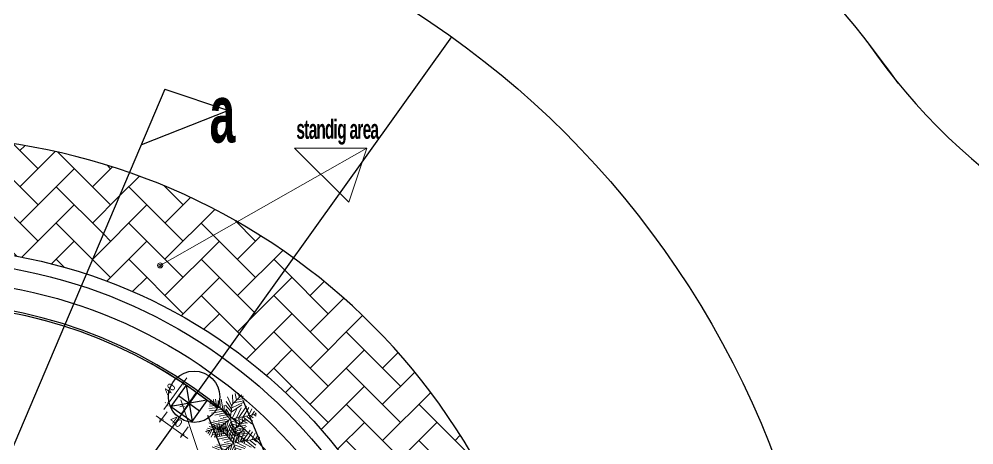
# Model space of a CAD drawing. Header units: inches. Extents: x -291016 to -124071, y 25078 to 137196.
# Drawn here: x -184939 to -183450, y 42607 to 43272 of the extents above; entities that cross this region are included whole.
import ezdxf

# ---------------------------------------------------------------- set-up
doc = ezdxf.new("R2010")
doc.units = ezdxf.units.IN
doc.header["$MEASUREMENT"] = 0
for name, color, linetype, lineweight in [('DOOR', 112, 'Continuous', 20), ('Furn', 106, 'Continuous', 9), ('WALL SEC', 7, 'Continuous', 50)]:
    doc.layers.add(name, color=color, linetype=linetype, lineweight=lineweight)
doc.dimstyles.new('50PEA1', dxfattribs={"dimscale": 0, "dimtxt": 12.5, "dimasz": 5, "dimexe": 5, "dimexo": 10, "dimgap": 5, "dimtad": 1, "dimdec": 0, "dimdsep": 46, "dimtxsty": 'Standard', "dimblk1": 'ARCHTICK', "dimblk2": 'ARCHTICK', "dimsah": 1, "dimcen": 2.5, "dimdle": 10, "dimclrd": 8, "dimclre": 8, "dimclrt": 7, "dimadec": 0, "dimazin": 0, "dimtfac": 1, "dimtdec": 0, "dimtix": 1, "dimtmove": 2, "dimatfit": 3, "dimldrblk": 'ARCHTICK', "dimfxl": 1, "dimtolj": 1, "dimtzin": 0, "dimlwd": 13, "dimlwe": 13, "dimarcsym": 0})
pattern_1 = [(45, (-217295, 2054.5), (4e-15, 56.568542), [120, -40]), (135, (-217266.716, 2082.784), (4e-15, 56.568542), [120, -40])]

# ---------------------------------------------------------------- blocks, each defined once
blk = doc.blocks.new('*U4')
for p, q in [((-7.288, 39.707), (-21.778, 46.673)), ((-8.737, 47.138), (-17.069, 52.711)), ((-10.186, 53.64), (-13.084, 55.962)), ((0, 0), (-10.5, 57)), ((-9.099, 51.782), (-6.563, 55.962)), ((-7.65, 43.423), (-2.578, 49.46)), ((-5.839, 35.992), (4.667, 48.067)), ((-5.114, 27.632), (10.463, 46.673)), ((-31.5, 4.5), (-52.5, 25.5)), ((-48.585, 21.131), (-49.309, 29.026)), ((-43.513, 28.561), (-42.427, 15.558)), ((-38.442, 26.239), (-34.819, 7.663)), ((-35.544, 28.097), (-24.314, 3.947)), ((-14.533, 2.09), (-30.834, 25.31)), ((-3.665, 19.273), (-27.574, 35.527)), ((-5.114, 28.097), (-24.676, 40.636)), ((-24.314, 23.917), (-2.941, 13.7)), ((-2.941, 16.486), (8.652, 37.85)), ((-1.129, 6.734), (9.014, 26.704)), ((3.942, 1.625), (11.187, 24.381)), ((10.101, 3.483), (17.708, 26.239)), ((16.259, 5.805), (23.142, 31.348)), ((22.055, 7.198), (27.489, 32.277)), ((27, 9), (48, 36)), ((27.127, 9.056), (31.112, 35.992)), ((31.836, 30.883), (32.561, 16.486)), ((35.096, 32.741), (37.27, 22.524)), ((38.719, 34.134), (41.979, 28.561)), ((40.53, 25.775), (48.862, 24.846)), ((43.791, 29.954), (51.036, 30.883)), ((44.153, 36.456), (45.239, 32.741)), ((-47.498, 19.737), (-55.83, 18.344)), ((-40.615, 13.7), (-55.105, 10.913)), ((-33.37, 6.269), (-52.207, 5.34)), ((-28.299, 3.483), (-47.86, -5.805)), ((-21.416, 3.018), (-38.079, -8.128)), ((0, 0), (-31.5, 4.5)), ((-15.982, 2.09), (-30.11, -9.521)), ((0, 0), (-22.5, -19.5)), ((-6.563, 1.161), (-21.416, -8.128)), ((-20.691, 13.7), (-1.129, 4.876)), ((0, 0), (27, 9)), ((0, 0), (18, -22.5)), ((6.478, 1.625), (26.04, -8.592)), ((11.187, 3.483), (30.749, -5.805)), ((18.07, 5.805), (35.096, -3.483)), ((24.229, 7.663), (46.688, 1.625)), ((29.662, 12.307), (48.137, 6.269)), ((33.285, 16.486), (48.862, 10.913)), ((36.183, 19.737), (48.137, 17.88)), ((-17.431, -15.094), (-42.789, -18.809)), ((-22.5, -19.5), (-37.5, -45)), ((-15.257, -12.772), (-30.11, -12.772)), ((-20.691, -18.345), (-17.793, -44.352)), ((-6.563, -5.805), (-19.967, -9.985)), ((-17.069, -15.094), (-12.721, -40.172)), ((-13.446, -11.378), (-8.737, -32.741)), ((-9.461, -8.592), (-6.201, -23.453)), ((-4.752, -3.483), (-3.665, -14.629)), ((2.493, -3.019), (-1.491, -20.202)), ((1.769, -2.555), (24.229, -9.521)), ((5.029, -6.27), (2.131, -25.775)), ((9.014, -11.378), (3.58, -35.992)), ((14.085, -16.951), (6.478, -40.172)), ((7.565, -9.056), (32.198, -14.629)), ((12.274, -15.094), (36.907, -18.809)), ((16.259, -19.738), (36.183, -22.989)), ((-28.299, -29.026), (-42.789, -31.348)), ((-24.314, -21.596), (-42.427, -22.06)), ((-30.834, -34.135), (-42.427, -35.528)), ((-34.457, -39.708), (-40.978, -42.494)), ((-26.849, -26.24), (-40.253, -25.775)), ((-32.646, -36.921), (-31.921, -44.352)), ((-29.023, -30.884), (-27.936, -43.887)), ((-25.038, -23.918), (-22.865, -45.281)), ((18.07, -22.524), (8.289, -45.745)), ((20.244, -30.419), (15.897, -44.816)), ((18, -22.5), (27, -52.5)), ((18.433, -22.524), (40.53, -29.026)), ((19.157, -25.311), (38.719, -33.206)), ((22.78, -37.85), (19.519, -48.532)), ((21.331, -32.741), (39.081, -40.636)), ((22.78, -38.314), (34.372, -44.816)), ((24.591, -45.745), (23.142, -50.854)), ((24.591, -43.423), (30.749, -47.603)), ((26.764, -49.925), (28.213, -50.854))]:
    blk.add_line(p, q)
blk = doc.blocks.new('_ArchTick')
at = {"color": 0, "const_width": 0.15}
blk.add_lwpolyline([(-0.5, -0.5), (0.5, 0.5)], dxfattribs=at)
blk = doc.blocks.new('*D251')
at = {"layer": 'Defpoints', "color": 0, "linetype": 'Continuous', "ltscale": 0.2, "transparency": 16777216}
for p in [(-184678.5, 42700.6), (-184707.2, 42670.8), (-184702.3, 42667.3)]:
    blk.add_point(p, dxfattribs=at)
at = {"layer": 'DOOR', "color": 8, "lineweight": 13, "ltscale": 0.2, "transparency": 16777216}
blk.add_line((-184677.5, 42712.2), (-184713, 42662.6), dxfattribs=at)
at = {"layer": 'DOOR', "color": 8, "linetype": 'Continuous', "lineweight": 13, "ltscale": 0.2, "transparency": 16777216}
for p, q in [((-184686.7, 42706.4), (-184687.4, 42706.9)), ((-184710.5, 42673.1), (-184711.2, 42673.7))]:
    blk.add_line(p, q, dxfattribs=at)
at = {"layer": 'DOOR', "color": 8, "linetype": 'Continuous', "lineweight": 13, "ltscale": 0.2, "transparency": 16777216, "xscale": 5, "yscale": 5, "zscale": 5}
for p, rotation in [((-184683.3, 42704), 54.38764121496339), ((-184707.2, 42670.8), 234.3876412149634)]:
    blk.add_blockref('_ArchTick', p, dxfattribs=dict(at, rotation=rotation))
at = {"layer": 'DOOR', "color": 7, "linetype": 'Continuous', "ltscale": 0.2, "transparency": 16777216, "insert": (-184704.4, 42693.9), "char_height": 12.5, "attachment_point": 5, "rotation": 54.3876}
blk.add_mtext('\\A1;40', dxfattribs=at)
blk = doc.blocks.new('*D252')
at = {"layer": 'Defpoints', "color": 0, "linetype": 'Continuous', "ltscale": 0.2, "transparency": 16777216}
for p in [(-184702.3, 42667.3), (-184669.3, 42643.6), (-184684.1, 42623)]:
    blk.add_point(p, dxfattribs=at)
at = {"layer": 'DOOR', "color": 8, "lineweight": 13, "ltscale": 0.2, "transparency": 16777216}
blk.add_line((-184725.2, 42652.5), (-184675.9, 42617.2), dxfattribs=at)
at = {"layer": 'DOOR', "color": 8, "linetype": 'Continuous', "lineweight": 13, "ltscale": 0.2, "transparency": 16777216}
for p, q in [((-184708.2, 42659.2), (-184720, 42642.6)), ((-184675.1, 42635.5), (-184687, 42619))]:
    blk.add_line(p, q, dxfattribs=at)
at = {"layer": 'DOOR', "color": 8, "linetype": 'Continuous', "lineweight": 13, "ltscale": 0.2, "transparency": 16777216, "xscale": 5, "yscale": 5, "zscale": 5}
for p, rotation in [((-184717.1, 42646.7), 144.3876412149424), ((-184684.1, 42623), 324.3876412149424)]:
    blk.add_blockref('_ArchTick', p, dxfattribs=dict(at, rotation=rotation))
at = {"layer": 'DOOR', "color": 7, "linetype": 'Continuous', "ltscale": 0.2, "transparency": 16777216, "insert": (-184694, 42644), "char_height": 12.5, "attachment_point": 5, "rotation": 324.3876}
blk.add_mtext('\\A1;40', dxfattribs=at)
blk = doc.blocks.new('*D280')
at = {"layer": 'Defpoints', "color": 0, "linetype": 'Continuous', "ltscale": 0.2, "transparency": 16777216}
for p in [(-184683.4, 42668.4), (-184673.8, 42671.6), (-184515.9, 42313.6)]:
    blk.add_point(p, dxfattribs=at)
at = {"layer": 'DOOR', "color": 8, "lineweight": 13, "ltscale": 0.2, "transparency": 16777216}
blk.add_line((-184556.5, 42289.4), (-184686.6, 42677.9), dxfattribs=at)
at = {"layer": 'DOOR', "color": 8, "linetype": 'Continuous', "lineweight": 13, "ltscale": 0.2, "transparency": 16777216}
for p, q in [((-184683.3, 42668.5), (-184688.1, 42666.8)), ((-184525.4, 42310.4), (-184564.4, 42297.3))]:
    blk.add_line(p, q, dxfattribs=at)
at = {"layer": 'DOOR', "color": 8, "linetype": 'Continuous', "lineweight": 13, "ltscale": 0.2, "transparency": 16777216, "xscale": 5, "yscale": 5, "zscale": 5}
for p, rotation in [((-184683.4, 42668.4), 108.5152456209802), ((-184559.7, 42298.9), 288.5152456209802)]:
    blk.add_blockref('_ArchTick', p, dxfattribs=dict(at, rotation=rotation))
at = {"layer": 'DOOR', "color": 7, "linetype": 'Continuous', "ltscale": 0.2, "transparency": 16777216, "insert": (-184610.9, 42487.2), "char_height": 12.5, "attachment_point": 5, "rotation": 288.5152}
blk.add_mtext('\\A1;390', dxfattribs=at)

msp = doc.modelspace()

# ---------------------------------------------------------------- hatches: boundary and pattern name
h = msp.add_hatch()
h.set_pattern_fill('AR-HBONE', color=3, scale=10, style=0)
h.set_pattern_definition(pattern_1)
h.paths.add_polyline_path([(-184834.1718, 42874.0452), (-184766.8004, 43032.4004, 0.188201684), (-185493.4775, 43005.9481), (-185463.5, 42949), (-185600, 42877), (-185631.6009, 42932.8702, 0.022479327), (-185705.2856, 42881.3937), (-185594.5172, 42744.5516, -0.247438312)])
h = msp.add_hatch()
h.set_pattern_fill('AR-HBONE', color=3, scale=10, style=0)
h.set_pattern_definition(pattern_1)
h.paths.add_polyline_path([(-184511.0061, 42899.1113, 0.026124477), (-184598.7755, 42955.7203), (-184715.4938, 42889.4895, -0.129754826), (-184714.9687, 42887.5, -1), (-184723.0309, 42887.5, -0.770295603), (-184715.4938, 42889.4895), (-184598.7755, 42955.7203, 0.046265948), (-184766.8004, 43032.4004), (-184834.1718, 42874.0452, -0.076351015), (-184610.1659, 42760.5822)])
h = msp.add_hatch()
h.set_pattern_fill('AR-HBONE', color=3, scale=10, style=0)
h.set_pattern_definition(pattern_1)
h.paths.add_polyline_path([(-184511.0061, 42899.1113), (-184610.1659, 42760.5822, -0.092818873), (-184399.469, 42540.8607), (-184179.953, 42488.9415, 0.134126709)])

# ---------------------------------------------------------------- linework, layer by layer
at = {"color": 1}
for p, q in [((-185091.5207, 42088.1158), (-184264.1225, 43244.0149)), ((-184678.5221, 42700.5668), (-184669.3114, 42643.6416)), ((-184646.0031, 42677.2749), (-184702.347, 42667.3036)), ((-184690.1681, 42684.3073), (-184657.3989, 42660.2732)), ((-184685.8292, 42655.4726), (-184662.2626, 42688.9208))]:
    msp.add_line(p, q, dxfattribs=at)
at = {"color": 3}
for p, q in [((-184711.4681, 43162.4579), (-185644.4681, 40969.4579)), ((-184711.4681, 43162.4579), (-184612.4681, 43129.4579)), ((-184612.4681, 43129.4579), (-184748.3533, 43075.7599))]:
    msp.add_line(p, q, dxfattribs=at)
for p, q in [((-184589.7732, 42676.98), (-184321.5663, 42033.1737)), ((-184645.1592, 42653.9065), (-184361.7473, 41973.6018))]:
    msp.add_line(p, q)
at = {"color": 1}
msp.add_lwpolyline([(-184678.5221, 42700.5668), (-184702.347, 42667.3036), (-184669.3114, 42643.6416), (-184645.4864, 42676.9048)], close=True, dxfattribs=at)
at = {"color": 3}
msp.add_circle((-185091.5125, 42088.0213), 1421.582, dxfattribs=at)
for centre, radius in [((-185091.5207, 42088.1158), 826.9905), ((-185091.5207, 42090.1064), 805), ((-185091.5207, 42090.1064), 775), ((-184666.0233, 42682.5479), 40)]:
    msp.add_circle(centre, radius)
for centre, radius, start, end in [((-185091.5207, 42088.1158), 1869.9568, 35.4116961, 57.4274464), ((-185096.2452, 42088.0743), 1000.1429, 296.7260256, 273.1627388), ((-185091.5207, 42090.1064), 740, 247.4979133, 207.3845246)]:
    msp.add_arc(centre, radius, start, end)
msp.add_arc((-182848.4768, 43757.1796), 927.261, 214.1489456, 262.3758752, dxfattribs=at)
at = {"color": 1}
msp.add_arc((-185091.5207, 42088.1158), 738.7034, 51.3436066, 200.9954952, dxfattribs=at)
at = {"layer": 'DOOR', "color": 2, "linetype": 'Continuous', "ltscale": 0.2}
for p, q in [((-184718.9998, 42887.5), (-184396.4998, 43070.5)), ((-184396.4998, 43070.5), (-184509.4998, 43070.5)), ((-184509.4998, 43070.5), (-184424.4998, 42986)), ((-184424.4998, 42986), (-184396.4998, 43070.5))]:
    msp.add_line(p, q, dxfattribs=at)
for radius in [4.0311, 2]:
    msp.add_circle((-184718.9998, 42887.5), radius, dxfattribs=at)
msp.add_arc((-185091.0508, 42091.2705), 735.5578, 54.3421964, 91.061863, dxfattribs=at)

# ---------------------------------------------------------------- block references
at = {"layer": 'Furn', "ltscale": 0.2, "xscale": 0.7250000000931323, "yscale": 0.7250000000931323, "zscale": 0.725, "rotation": 270}
for p in [(-184609.9778, 42647.6656), (-184604.5911, 42610.1091)]:
    msp.add_blockref('*U4', p, dxfattribs=at)

# ---------------------------------------------------------------- texts
at = {"layer": 'WALL SEC', "linetype": 'Continuous', "ltscale": 0.2, "attachment_point": 1}
for s, insert, char_height, width in [('{\\fTechnicBold|b0|i0|c2|p2;\\W0.7;\\T0.9;a}', (-184641.9892, 43169.341), 90, 772.768021), ('{\\fTechnicBold|b0|i0|c2|p2;\\W0.7;\\T0.9;standig area}', (-184506.4998, 43115.0865), 30, 257.58934)]:
    msp.add_mtext(s, dxfattribs=dict(at, insert=insert, char_height=char_height, width=width))

# ---------------------------------------------------------------- dimensions: what is measured, and where the dimension line sits
at = {"layer": 'DOOR', "color": 2, "linetype": 'Continuous', "ltscale": 0.2}
for p1, p2, distance, picture, middle in [((-184678.5221, 42700.5668), (-184702.347, 42667.3036), -5.935, '*D251', (-184704.4055, 42693.942)), ((-184702.347, 42667.3036), (-184669.3114, 42643.6416), -25.351, '*D252', (-184694.0402, 42644.0089))]:
    dim = msp.add_aligned_dim(p1=p1, p2=p2, distance=distance, text='40', dimstyle='50PEA1', override={"dimscale": 1}, dxfattribs=at)
    dim.commit()
    dim.dimension.update_dxf_attribs({"geometry": picture, "text_midpoint": middle})
dim = msp.add_linear_dim(base=(-184683.4074, 42668.424), p1=(-184515.9196, 42313.5573), p2=(-184673.8397, 42671.6281), angle=288.5152456, dimstyle='50PEA1', override={"dimscale": 1}, dxfattribs=at)
dim.commit()
dim.dimension.update_dxf_attribs({"geometry": '*D280', "text_midpoint": (-184610.8661, 42487.239)})

doc.saveas('drawing.dxf')
